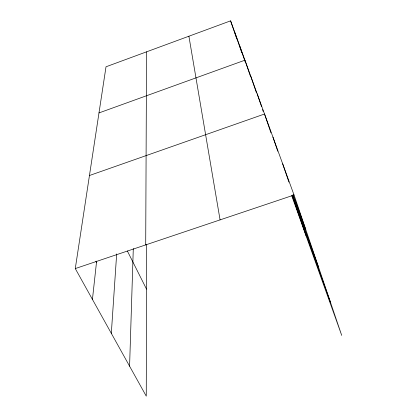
<?xml version="1.0" encoding="UTF-8"?>
<svg xmlns="http://www.w3.org/2000/svg" width="417" height="417" viewBox="0 0 417 417"><rect width="100%" height="100%" fill="white"/><g stroke="black" fill="none" stroke-linecap="round" stroke-linejoin="round"><path stroke-width="0.63" d="M146.617 244.273L146.263 396.15L75.279 268.574L106.012 66.783L230.591 20.85L294.042 195.015L341.721 335.414L291.78 195.886M145.71 244.894L146.549 51.838M129.583 366.178L133.294 248.574M111.318 333.35L116.666 253.927M92.438 299.416L96.619 261.11M98.985 112.924L244.925 60.194L250.513 76.53M89.452 175.515L264.534 114.013L270.967 132.867M75.279 268.574L294.042 195.015M95.874 261.256L96.478 262.387M127.373 251.013L146.513 289.127M293.229 194.911L305.609 229.063M292.572 195.088L318.301 266.447M292.015 195.203L330.556 302.534M292.213 195.151L306.349 236.58M257.174 93.815L261.511 106.517M262.543 109.541L263.163 111.355M250.685 76.009L256.465 92.913M239.624 45.651L245.243 62.06M234.875 32.609L241.808 52.844M230.591 20.85L236.804 38.984M282.679 163.824L288.898 182.104M293.25 194.895L293.667 196.115M272.953 137.125L277.758 151.235M188.901 36.222L220.072 219.889"/></g></svg>
